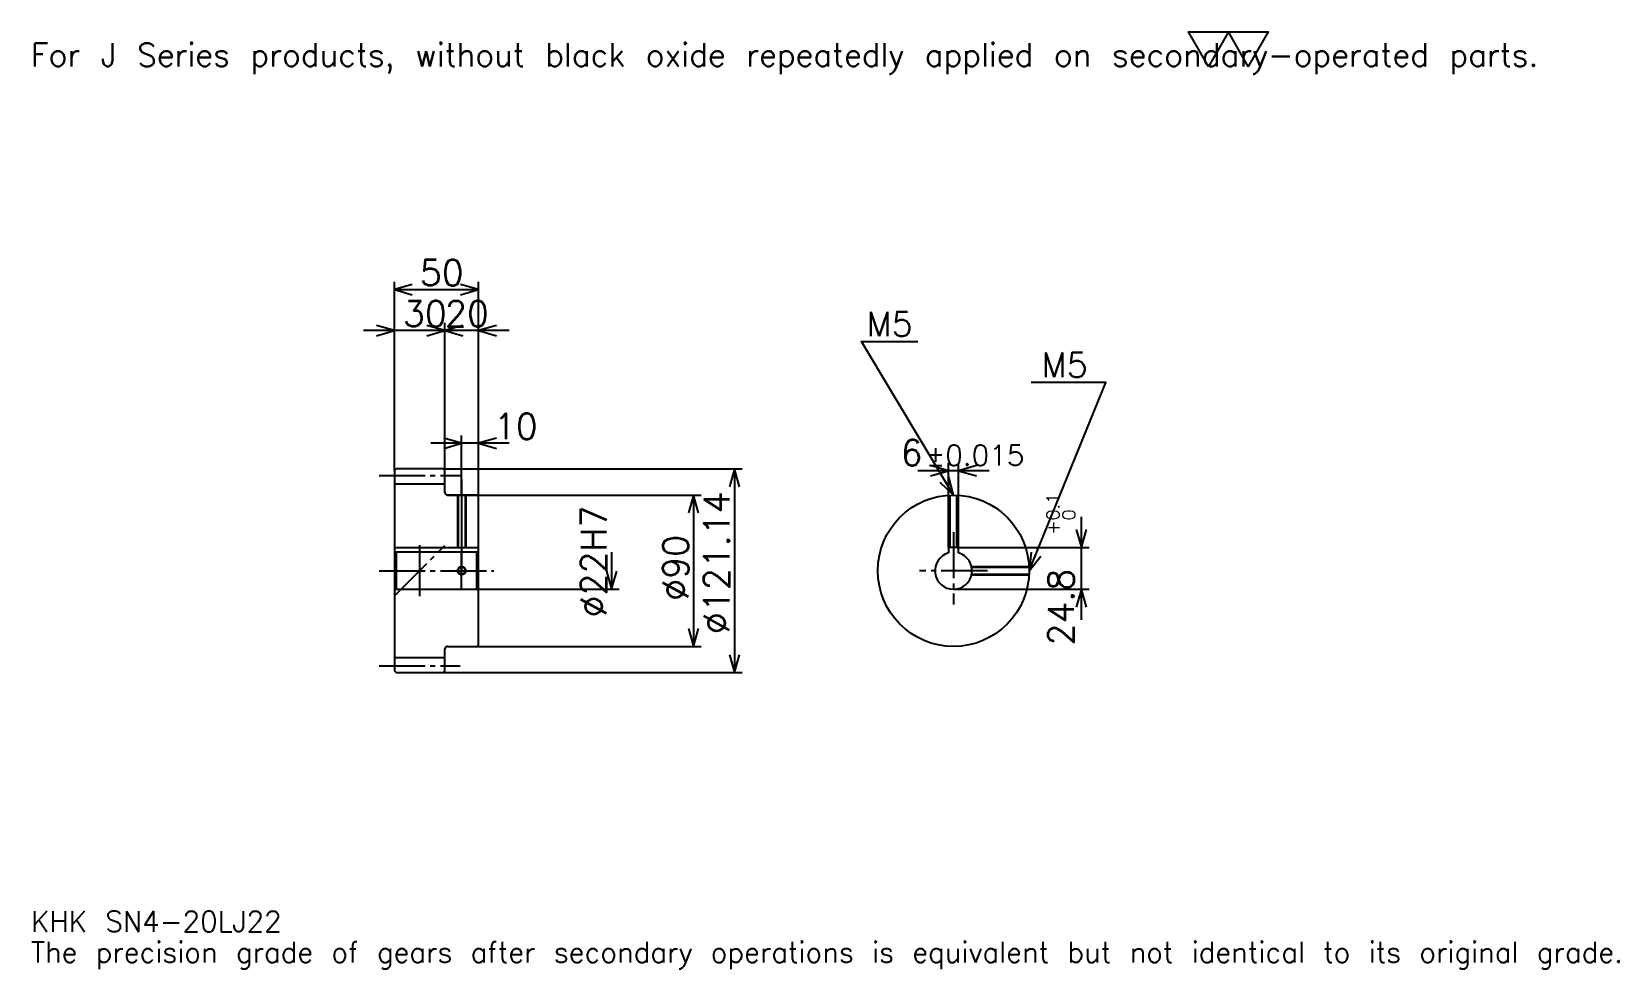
# Model space of a CAD drawing. Extents: x 31 to 975, y 11 to 568.
import ezdxf

# ---------------------------------------------------------------- set-up
doc = ezdxf.new("R2010")
doc.units = 0
doc.linetypes.add('DASHDOT', pattern=[36.521738, 27.391304, -3.043478, 3.043478, -3.043478])
doc.layers.get('0').update_dxf_attribs({"linetype": 'CONTINUOUS'})
doc.layers.add('DASHDOT', color=6, linetype='DASHDOT')
doc.styles.add('KANJI', font='TXT', dxfattribs={"bigfont": 'BIGFONT'})

msp = doc.modelspace()

# ---------------------------------------------------------------- linework, layer by layer
at = {"color": 5}
for p, q in [((246.521729, 308.61203), (246.521729, 419.698975)), ((296.521729, 308.61203), (296.521729, 419.698975)), ((246.521729, 415.133789), (296.521729, 415.133789)), ((294.782593, 390.78595), (228.260864, 390.78595)), ((314.782593, 390.78595), (258.260864, 390.78595)), ((276.521729, 308.61203), (276.521729, 395.351166)), ((314.782593, 323.829437), (268.260864, 323.829437)), ((286.521729, 308.61203), (286.521729, 328.394653)), ((575.913025, 261.843475), (575.913025, 312.060883)), ((581.913025, 261.843475), (581.913025, 312.060883)), ((246.521729, 307.61203), (246.521729, 308.61203)), ((275.521729, 308.61203), (296.521729, 308.61203)), ((276.521729, 307.61203), (276.521729, 308.61203)), ((286.521729, 293.043488), (286.521729, 308.61203)), ((286.521729, 293.043488), (286.521729, 308.61203)), ((296.521729, 308.61203), (453.260864, 308.61203)), ((296.521729, 292.043488), (296.521729, 308.61203)), ((448.695648, 308.61203), (448.695648, 187.474945)), ((600.173889, 307.495667), (557.652161, 307.495667)), ((278.021729, 293.043488), (296.521729, 293.043488)), ((296.521729, 293.043488), (428.913025, 293.043488)), ((424.347809, 293.043488), (424.347809, 203.043488)), ((654.956543, 218.782623), (654.956543, 280.10437)), ((375.652161, 259.043488), (375.652161, 237.043488)), ((581.913025, 261.843475), (659.521729, 261.843475)), ((296.521729, 237.043488), (380.217377, 237.043488)), ((578.913025, 237.043488), (659.521729, 237.043488)), ((278.021729, 203.043488), (296.521729, 203.043488)), ((296.521729, 203.043488), (428.913025, 203.043488)), ((275.521729, 187.474945), (296.521729, 187.474945)), ((296.521729, 187.474945), (453.260864, 187.474945))]:
    msp.add_line(p, q, dxfattribs=at)
at = {"color": 4}
for p, q in [((246.521729, 299.61203), (276.521729, 299.61203)), ((246.521729, 261.843475), (296.521729, 261.843475)), ((247.521729, 259.043488), (247.521729, 237.043488)), ((295.521729, 259.043488), (296.521729, 260.043488)), ((295.521729, 237.043488), (296.521729, 236.043488)), ((246.521729, 196.474945), (276.521729, 196.474945))]:
    msp.add_line(p, q, dxfattribs=at)
at = {"color": 7}
msp.add_line((261.521729, 263.260864), (261.521729, 232.826096), dxfattribs=at)
msp.add_lwpolyline([(730.434753, 547.826111), (718.565186, 568.400024), (766.043457, 568.400024), (754.173889, 547.826111), (742.304321, 568.400024), (730.434753, 547.826111)], dxfattribs=at)
at = {"color": 5}
for points in [[(257.173889, 418.177246), (246.521729, 415.133789), (257.173889, 412.090302)], [(285.869568, 412.090302), (296.521729, 415.133789), (285.869568, 418.177246)], [(235.869553, 387.742493), (246.521729, 390.78595), (235.869553, 393.829407)], [(265.869568, 387.742493), (276.521729, 390.78595), (265.869568, 393.829407)], [(287.173889, 393.829407), (276.521729, 390.78595), (287.173889, 387.742493)], [(307.173889, 393.829407), (296.521729, 390.78595), (307.173889, 387.742493)], [(578.913025, 293.043488), (524.130432, 384.347839), (557.608643, 384.347839)], [(623.913025, 248.043488), (669.565186, 360), (625.130493, 360)], [(275.869568, 320.78595), (286.521729, 323.829437), (275.869568, 326.872925)], [(307.173889, 326.872925), (296.521729, 323.829437), (307.173889, 320.78595)], [(451.739136, 297.959869), (448.695648, 308.61203), (445.652161, 297.959869)], [(565.260864, 304.452179), (575.913025, 307.495667), (565.260864, 310.539124)], [(570.822754, 300.611786), (578.913025, 293.043488), (576.042297, 303.7435)], [(592.565186, 310.539124), (581.913025, 307.495667), (592.565186, 304.452179)], [(427.391296, 282.391296), (424.347809, 293.043488), (421.304321, 282.391296)], [(651.913025, 272.495667), (654.956543, 261.843475), (658, 272.495667)], [(625.116943, 259.056305), (623.913025, 248.043488), (630.753296, 256.757965)], [(372.608673, 247.695663), (375.652161, 237.043488), (378.695618, 247.695663)], [(658, 226.391312), (654.956543, 237.043488), (651.913025, 226.391312)], [(421.304321, 213.695663), (424.347809, 203.043488), (427.391296, 213.695663)], [(445.652161, 198.127106), (448.695648, 187.474945), (451.739136, 198.127106)]]:
    msp.add_lwpolyline(points, dxfattribs=at)
at = {"color": 4}
for points in [[(276.521729, 294.543488), (276.521729, 307.61203), (275.521729, 308.61203), (247.521729, 308.61203), (246.521729, 307.61203), (246.521729, 236.043488)], [(278.021729, 203.043488), (295.521729, 203.043488), (296.521729, 204.043488), (296.521729, 292.043488), (295.521729, 293.043488), (278.021729, 293.043488)], [(284.021729, 293.043488), (284.021729, 261.843475)], [(284.456726, 293.043488), (284.456726, 261.843475)], [(288.586731, 293.043488), (288.586731, 261.843475)], [(289.021729, 293.043488), (289.021729, 261.843475)], [(576.413025, 261.843475), (576.413025, 292.973999)], [(576.848022, 261.843475), (576.848022, 292.996094)], [(580.978027, 261.843475), (580.978027, 292.996094)], [(581.413025, 261.843475), (581.413025, 292.973999)], [(246.521729, 236.043488), (247.521729, 237.043488), (295.521729, 237.043488), (295.521729, 259.043488), (247.521729, 259.043488), (246.521729, 260.043488)], [(581.913025, 258.626495), (581.913025, 261.843475), (575.913025, 261.843475), (575.913025, 258.626495)], [(589.625183, 250.543488), (623.843506, 250.543488)], [(589.625183, 245.543488), (623.843506, 245.543488)], [(589.717468, 250.10849), (623.865601, 250.10849)], [(589.717468, 245.978485), (623.865601, 245.978485)], [(246.521729, 236.043488), (246.521729, 188.474945), (247.521729, 187.474945), (275.521729, 187.474945), (276.521729, 188.474945), (276.521729, 201.543488)]]:
    msp.add_lwpolyline(points, dxfattribs=at)
for centre, radius in [((578.913025, 248.043488), 45), ((286.521729, 248.043488), 2.065)]:
    msp.add_circle(centre, radius, dxfattribs=at)
at = {"color": 7}
msp.add_circle((286.521729, 248.043488), 2.5, dxfattribs=at)
at = {"color": 4}
for centre, radius, start, end in [((278.021729, 294.543488), 1.5, 180, 270), ((578.913025, 248.043488), 11, 105.826620886, 74.173379114), ((278.021729, 201.543488), 1.5, 90, 180)]:
    msp.add_arc(centre, radius, start, end, dxfattribs=at)
at = {"layer": 'DASHDOT', "color": 7}
for p, q in [((237.391296, 304.61203), (285.652161, 304.61203)), ((286.521729, 293.043488), (286.521729, 248.043488)), ((578.913025, 270.973938), (578.913025, 227.913055)), ((246.521729, 233.043488), (276.521729, 263.043488)), ((237.391296, 248.043488), (305.652161, 248.043488)), ((599.043457, 248.043488), (558.782593, 248.043488)), ((237.391296, 191.474945), (285.652161, 191.474945))]:
    msp.add_line(p, q, dxfattribs=at)
for points in [[(286.521729, 302.17392), (286.521729, 252.713043)], [(286.521729, 236.413055), (286.521729, 259.67392)], [(274.891296, 248.043488), (298.152161, 248.043488)]]:
    msp.add_lwpolyline(points, dxfattribs=at)

# ---------------------------------------------------------------- texts
at = {"color": 7, "style": 'KANJI'}
for s, height, p in [('For J Series products, without black oxide repeatedly applied on secondary-operated parts.', 13.695652, (30.434782, 547.826111)), ('50', 15.217391, (261.630432, 417.568542)), ('30', 15.217391, (251.630417, 393.220734)), ('20', 15.217391, (276.630432, 393.220734)), ('M5', 14.608696, (527.173889, 387.391296)), ('M5', 14.608696, (631.217407, 363.043488)), ('10', 15.217391, (305.652161, 326.264221)), ('6', 15.217391, (547.501343, 310.539124)), ('%%p0.015', 12.173913, (562.564697, 310.539124)), ('KHK SN4-20LJ22', 12.173913, (30.434782, 33.47826)), ('The precision grade of gears after secondary operations is equivalent but not identical to its original grade.', 12.173913, (30.434782, 15.217391))]:
    msp.add_text(s, height=height, dxfattribs=at).set_placement(p)
for s, height, p in [('%%c121.14', 15.217391, (445.652161, 210.380447)), ('%%c22H7', 15.217391, (372.608673, 220.271744)), ('0.1', 7.608696, (641.869568, 277.961884)), ('0', 7.608696, (651.304321, 277.961884)), ('+', 7.608696, (641.869568, 269.440155)), ('%%c90', 15.217391, (421.304321, 230.163055)), ('24.8', 15.217391, (650.391296, 203.573257))]:
    msp.add_text(s, height=height, rotation=90, dxfattribs=at).set_placement(p)

doc.saveas('drawing.dxf')
